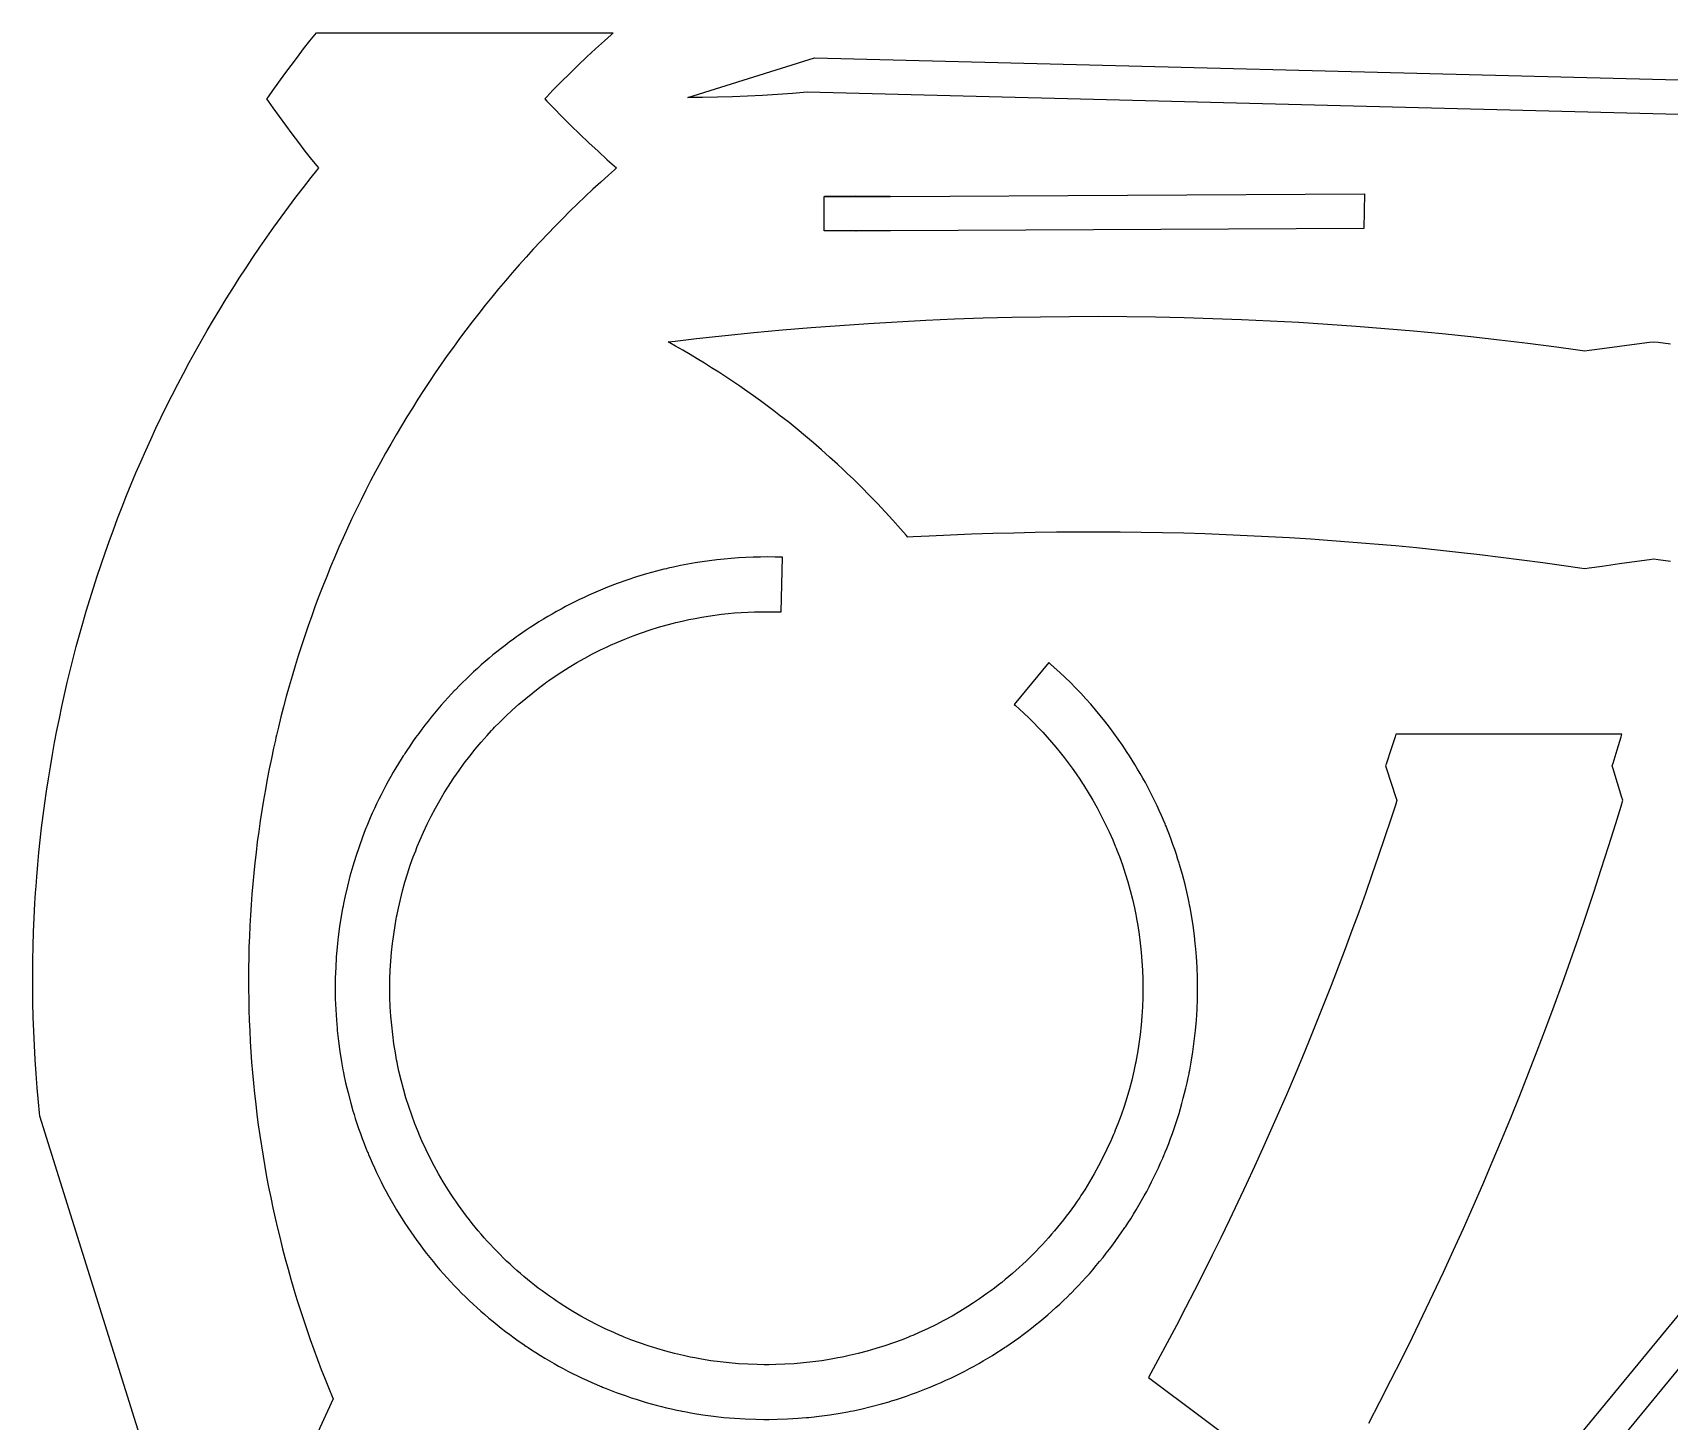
# Model space of a CAD drawing. Extents: x 0 to 1074, y 0 to 759.
# Drawn here: x 0 to 538, y 303 to 759 of the extents above; entities that cross this region are included whole.
import ezdxf

# ---------------------------------------------------------------- set-up
doc = ezdxf.new("R2010")
doc.units = 0
doc.header["$MEASUREMENT"] = 0
doc.layers.get('0').update_dxf_attribs({"true_color": 0xffffff})

msp = doc.modelspace()

# ---------------------------------------------------------------- linework, layer by layer
at = {"color": 0}
for p, q in [((91.1058, 756.717), (92.6858, 758.713)), ((92.6858, 758.713), (93.216, 759.376)), ((93.216, 759.376), (190.725, 759.376)), ((189.992, 758.728), (187.806, 756.769)), ((190.725, 759.376), (189.992, 758.728)), ((86.95, 751.349), (89.0171, 754.04)), ((89.0171, 754.04), (91.1058, 756.717)), ((184.914, 754.131), (182.053, 751.46)), ((187.806, 756.769), (184.914, 754.131)), ((82.8804, 745.915), (84.9044, 748.639)), ((84.9044, 748.639), (86.95, 751.349)), ((179.222, 748.758), (176.421, 746.026)), ((182.053, 751.46), (179.222, 748.758)), ((215.153, 738.125), (256.838, 751.157)), ((256.838, 751.157), (883.215, 735.143)), ((78.8982, 740.417), (80.8785, 743.174)), ((80.8785, 743.174), (82.8804, 745.915)), ((173.649, 743.262), (170.908, 740.468)), ((176.421, 746.026), (173.649, 743.262)), ((76.94, 737.643), (77.4267, 738.339)), ((77.4485, 736.917), (76.94, 737.643)), ((77.4267, 738.339), (78.8982, 740.417)), ((78.9861, 734.747), (77.4485, 736.917)), ((168.872, 738.353), (168.199, 737.643)), ((168.199, 737.643), (168.903, 736.901)), ((170.908, 740.468), (168.872, 738.353)), ((168.903, 736.901), (171.033, 734.69)), ((216.382, 738.124), (215.153, 738.125)), ((220.069, 738.146), (216.382, 738.124)), ((224.986, 738.222), (220.069, 738.146)), ((229.9, 738.356), (224.986, 738.222)), ((234.813, 738.547), (229.9, 738.356)), ((239.722, 738.794), (234.813, 738.547)), ((244.629, 739.097), (239.722, 738.794)), ((249.532, 739.458), (244.629, 739.097)), ((253.207, 739.765), (249.532, 739.458)), ((254.432, 739.876), (253.207, 739.765)), ((897.429, 723.438), (254.432, 739.876)), ((81.0561, 731.868), (78.9861, 734.747)), ((83.1501, 729.007), (81.0561, 731.868)), ((171.033, 734.69), (173.901, 731.771)), ((173.901, 731.771), (176.803, 728.885)), ((85.2679, 726.162), (83.1501, 729.007)), ((87.4092, 723.336), (85.2679, 726.162)), ((176.803, 728.885), (179.737, 726.032)), ((179.737, 726.032), (182.704, 723.214)), ((89.5742, 720.528), (87.4092, 723.336)), ((91.7624, 717.739), (89.5742, 720.528)), ((182.704, 723.214), (185.704, 720.431)), ((185.704, 720.431), (188.736, 717.681)), ((93.4182, 715.657), (91.7624, 717.739)), ((93.3365, 714.174), (93.974, 714.967)), ((93.974, 714.967), (93.4182, 715.657)), ((188.736, 717.681), (191.031, 715.64)), ((191.031, 715.64), (191.8, 714.967)), ((191.8, 714.967), (191.143, 714.392)), ((88.9364, 708.582), (91.439, 711.785)), ((91.439, 711.785), (93.3365, 714.174)), ((186.597, 710.319), (184.033, 707.96)), ((189.186, 712.654), (186.597, 710.319)), ((191.143, 714.392), (189.186, 712.654)), ((84.0283, 702.111), (86.4661, 705.357)), ((86.4661, 705.357), (88.9364, 708.582)), ((181.494, 705.578), (178.982, 703.172)), ((184.033, 707.96), (181.494, 705.578)), ((260.007, 705.615), (270.401, 705.669)), ((260.007, 694.276), (260.007, 705.615)), ((270.401, 705.669), (260.067, 705.615)), ((260.067, 705.615), (281.681, 705.611)), ((281.681, 705.611), (270.342, 705.669)), ((270.342, 705.669), (270.401, 705.669)), ((270.401, 705.669), (281.74, 705.611)), ((281.74, 705.611), (281.794, 705.611)), ((281.794, 705.611), (437.394, 706.419)), ((281.794, 705.611), (281.794, 705.611)), ((437.394, 706.419), (437.272, 695.079)), ((79.251, 695.557), (81.6233, 698.844)), ((81.6233, 698.844), (84.0283, 702.111)), ((176.493, 700.744), (174.031, 698.293)), ((178.982, 703.172), (176.493, 700.744)), ((76.9115, 692.249), (79.251, 695.557)), ((171.594, 695.819), (169.183, 693.322)), ((174.031, 698.293), (171.594, 695.819)), ((270.519, 694.331), (260.007, 694.276)), ((281.794, 694.271), (270.401, 694.331)), ((270.401, 694.331), (270.519, 694.331)), ((437.272, 695.079), (281.794, 694.272)), ((281.794, 694.272), (281.794, 694.271)), ((72.3314, 685.572), (74.6049, 688.921)), ((74.6049, 688.921), (76.9115, 692.249)), ((164.439, 688.264), (162.106, 685.703)), ((166.797, 690.804), (164.439, 688.264)), ((169.183, 693.322), (166.797, 690.804)), ((70.091, 682.204), (72.3314, 685.572)), ((159.799, 683.119), (157.518, 680.514)), ((162.106, 685.703), (159.799, 683.119)), ((65.71, 675.41), (67.8837, 678.817)), ((67.8837, 678.817), (70.091, 682.204)), ((155.264, 677.889), (153.036, 675.243)), ((157.518, 680.514), (155.264, 677.889)), ((61.4626, 668.539), (63.5696, 671.983)), ((63.5696, 671.983), (65.71, 675.41)), ((150.836, 672.575), (148.661, 669.887)), ((153.036, 675.243), (150.836, 672.575)), ((815.404, 672.081), (455.521, 235.079)), ((59.3894, 665.076), (61.4626, 668.539)), ((146.515, 667.181), (144.396, 664.453)), ((148.661, 669.887), (146.515, 667.181)), ((55.3443, 658.096), (57.35, 661.594)), ((57.35, 661.594), (59.3894, 665.076)), ((142.303, 661.706), (140.237, 658.938)), ((144.396, 664.453), (142.303, 661.706)), ((236.875, 660.892), (246.278, 661.761)), ((246.278, 661.761), (255.686, 662.554)), ((255.686, 662.554), (265.097, 663.269)), ((265.097, 663.269), (274.514, 663.908)), ((274.514, 663.908), (283.935, 664.471)), ((283.935, 664.471), (293.357, 664.957)), ((293.357, 664.957), (302.782, 665.365)), ((302.782, 665.365), (312.21, 665.696)), ((312.21, 665.696), (321.639, 665.951)), ((321.639, 665.951), (331.069, 666.129)), ((331.069, 666.129), (340.5, 666.231)), ((340.5, 666.231), (349.932, 666.254)), ((349.932, 666.254), (359.362, 666.201)), ((359.362, 666.201), (368.793, 666.072)), ((368.793, 666.072), (378.222, 665.865)), ((378.222, 665.865), (387.649, 665.582)), ((387.649, 665.582), (397.074, 665.222)), ((397.074, 665.222), (406.496, 664.786)), ((406.496, 664.786), (415.915, 664.272)), ((415.915, 664.272), (425.332, 663.682)), ((425.332, 663.682), (434.743, 663.014)), ((434.743, 663.014), (444.15, 662.271)), ((444.15, 662.271), (453.553, 661.45)), ((453.553, 661.45), (462.95, 660.551)), ((53.3725, 654.579), (55.3443, 658.096)), ((138.201, 656.151), (136.191, 653.346)), ((140.237, 658.938), (138.201, 656.151)), ((208.699, 657.821), (211.044, 658.106)), ((209.306, 657.486), (208.699, 657.821)), ((211.119, 656.471), (209.306, 657.486)), ((211.044, 658.106), (218.085, 658.921)), ((213.525, 655.099), (211.119, 656.471)), ((218.085, 658.921), (227.476, 659.944)), ((227.476, 659.944), (236.875, 660.892)), ((462.95, 660.551), (472.34, 659.578)), ((472.34, 659.578), (481.725, 658.526)), ((481.725, 658.526), (491.103, 657.399)), ((491.103, 657.399), (500.474, 656.193)), ((500.474, 656.193), (507.496, 655.242)), ((515.5, 655.696), (521.167, 656.453)), ((521.167, 656.453), (526.838, 657.181)), ((526.838, 657.181), (531.094, 657.71)), ((531.094, 657.71), (532.512, 657.882)), ((532.512, 657.882), (533.872, 657.717)), ((533.872, 657.717), (537.951, 657.211)), ((49.5311, 647.493), (51.4347, 651.044)), ((51.4347, 651.044), (53.3725, 654.579)), ((134.209, 650.522), (132.255, 647.679)), ((136.191, 653.346), (134.209, 650.522)), ((215.918, 653.703), (213.525, 655.099)), ((218.296, 652.283), (215.918, 653.703)), ((220.661, 650.842), (218.296, 652.283)), ((223.01, 649.376), (220.661, 650.842)), ((455.521, 217.242), (815.404, 654.244)), ((507.496, 655.242), (509.836, 654.911)), ((509.836, 654.911), (511.251, 655.111)), ((511.251, 655.111), (515.5, 655.696)), ((47.6618, 643.925), (49.5311, 647.493)), ((132.255, 647.679), (130.329, 644.817)), ((225.346, 647.889), (223.01, 649.376)), ((227.667, 646.378), (225.346, 647.889)), ((229.972, 644.846), (227.667, 646.378)), ((44.0261, 636.738), (45.8268, 640.339)), ((45.8268, 640.339), (47.6618, 643.925)), ((128.431, 641.938), (126.561, 639.039)), ((130.329, 644.817), (128.431, 641.938)), ((232.263, 643.29), (229.972, 644.846)), ((234.539, 641.713), (232.263, 643.29)), ((236.799, 640.113), (234.539, 641.713)), ((239.044, 638.49), (236.799, 640.113)), ((42.2601, 633.121), (44.0261, 636.738)), ((124.72, 636.124), (122.907, 633.19)), ((126.561, 639.039), (124.72, 636.124)), ((241.274, 636.846), (239.044, 638.49)), ((243.486, 635.181), (241.274, 636.846)), ((245.138, 633.917), (243.486, 635.181)), ((38.8319, 625.838), (40.5286, 629.486)), ((40.5286, 629.486), (42.2601, 633.121)), ((121.123, 630.239), (119.368, 627.271)), ((122.907, 633.19), (121.123, 630.239)), ((245.685, 633.493), (245.138, 633.917)), ((246.375, 632.957), (245.685, 633.493)), ((248.433, 631.333), (246.375, 632.957)), ((251.156, 629.139), (248.433, 631.333)), ((253.85, 626.914), (251.156, 629.139)), ((37.17, 622.172), (38.8319, 625.838)), ((117.642, 624.286), (115.945, 621.285)), ((119.368, 627.271), (117.642, 624.286)), ((256.517, 624.654), (253.85, 626.914)), ((259.156, 622.363), (256.517, 624.654)), ((33.9511, 614.797), (35.5431, 618.493)), ((35.5431, 618.493), (37.17, 622.172)), ((114.277, 618.265), (112.638, 615.231)), ((115.945, 621.285), (114.277, 618.265)), ((261.767, 620.039), (259.156, 622.363)), ((264.35, 617.682), (261.767, 620.039)), ((32.3943, 611.088), (33.9511, 614.797)), ((112.638, 615.231), (111.029, 612.181)), ((266.268, 615.896), (264.35, 617.682)), ((266.903, 615.294), (266.268, 615.896)), ((267.581, 614.654), (266.903, 615.294)), ((269.597, 612.713), (267.581, 614.654)), ((30.8728, 607.364), (32.3943, 611.088)), ((109.449, 609.113), (107.899, 606.031)), ((111.029, 612.181), (109.449, 609.113)), ((272.257, 610.094), (269.597, 612.713)), ((274.883, 607.443), (272.257, 610.094)), ((277.475, 604.758), (274.883, 607.443)), ((27.9357, 599.874), (29.3865, 603.626)), ((29.3865, 603.626), (30.8728, 607.364)), ((106.379, 602.932), (104.889, 599.818)), ((107.899, 606.031), (106.379, 602.932)), ((280.032, 602.042), (277.475, 604.758)), ((282.554, 599.292), (280.032, 602.042)), ((26.5204, 596.108), (27.9357, 599.874)), ((103.428, 596.69), (101.998, 593.547)), ((104.889, 599.818), (103.428, 596.69)), ((285.042, 596.508), (282.554, 599.292)), ((23.7968, 588.537), (25.1407, 592.329)), ((25.1407, 592.329), (26.5204, 596.108)), ((101.998, 593.547), (100.599, 590.389)), ((286.883, 594.401), (285.042, 596.508)), ((287.492, 593.693), (286.883, 594.401)), ((289.233, 593.79), (287.492, 593.693)), ((294.456, 594.06), (289.233, 593.79)), ((301.421, 594.383), (294.456, 594.06)), ((308.388, 594.66), (301.421, 594.383)), ((315.354, 594.893), (308.388, 594.66)), ((322.321, 595.082), (315.354, 594.893)), ((329.289, 595.225), (322.321, 595.082)), ((336.256, 595.324), (329.289, 595.225)), ((343.224, 595.378), (336.256, 595.324)), ((350.19, 595.387), (343.224, 595.378)), ((357.157, 595.353), (350.19, 595.387)), ((364.122, 595.272), (357.157, 595.353)), ((371.086, 595.149), (364.122, 595.272)), ((378.05, 594.979), (371.086, 595.149)), ((385.013, 594.765), (378.05, 594.979)), ((391.972, 594.507), (385.013, 594.765)), ((398.931, 594.204), (391.972, 594.507)), ((405.888, 593.856), (398.931, 594.204)), ((412.842, 593.464), (405.888, 593.856)), ((419.793, 593.028), (412.842, 593.464)), ((426.742, 592.546), (419.793, 593.028)), ((433.688, 592.019), (426.742, 592.546)), ((440.631, 591.45), (433.688, 592.019)), ((447.569, 590.835), (440.631, 591.45)), ((22.4886, 584.732), (23.7968, 588.537)), ((99.2294, 587.215), (97.8908, 584.029)), ((100.599, 590.389), (99.2294, 587.215)), ((222.322, 585.979), (219.944, 585.643)), ((224.706, 586.274), (222.322, 585.979)), ((227.093, 586.529), (224.706, 586.274)), ((229.485, 586.743), (227.093, 586.529)), ((231.879, 586.917), (229.485, 586.743)), ((234.278, 587.05), (231.879, 586.917)), ((236.678, 587.143), (234.278, 587.05)), ((239.079, 587.194), (236.678, 587.143)), ((241.483, 587.206), (239.079, 587.194)), ((243.888, 587.175), (241.483, 587.206)), ((245.692, 587.126), (243.888, 587.175)), ((246.293, 587.104), (245.692, 587.126)), ((245.835, 569.154), (246.293, 587.104)), ((454.506, 590.175), (447.569, 590.835)), ((461.438, 589.471), (454.506, 590.175)), ((468.365, 588.722), (461.438, 589.471)), ((475.289, 587.929), (468.365, 588.722)), ((482.207, 587.092), (475.289, 587.929)), ((489.122, 586.21), (482.207, 587.092)), ((496.032, 585.283), (489.122, 586.21)), ((531.093, 586.282), (526.838, 585.718)), ((532.512, 586.465), (531.093, 586.282)), ((533.874, 586.29), (532.512, 586.465)), ((537.951, 585.75), (533.874, 586.29)), ((19.9803, 577.085), (21.2165, 580.915)), ((21.2165, 580.915), (22.4886, 584.732)), ((96.5828, 580.828), (95.3057, 577.614)), ((97.8908, 584.029), (96.5828, 580.828)), ((198.392, 580.661), (195.188, 579.607)), ((201.621, 581.637), (198.392, 580.661)), ((204.872, 582.537), (201.621, 581.637)), ((207.326, 583.162), (204.872, 582.537)), ((208.147, 583.358), (207.326, 583.162)), ((208.732, 583.497), (208.147, 583.358)), ((210.493, 583.896), (208.732, 583.497)), ((212.846, 584.393), (210.493, 583.896)), ((215.206, 584.85), (212.846, 584.393)), ((217.572, 585.267), (215.206, 584.85)), ((219.944, 585.643), (217.572, 585.267)), ((502.936, 584.313), (496.032, 585.283)), ((508.111, 583.557), (502.936, 584.313)), ((509.836, 583.297), (508.111, 583.557)), ((511.251, 583.511), (509.836, 583.297)), ((515.499, 584.135), (511.251, 583.511)), ((521.165, 584.942), (515.499, 584.135)), ((526.838, 585.718), (521.165, 584.942)), ((18.7803, 573.243), (19.9803, 577.085)), ((95.3057, 577.614), (94.0596, 574.385)), ((185.739, 575.985), (183.417, 574.976)), ((188.86, 577.268), (185.739, 575.985)), ((192.01, 578.475), (188.86, 577.268)), ((195.188, 579.607), (192.01, 578.475)), ((17.6164, 569.389), (18.7803, 573.243)), ((92.8444, 571.143), (91.6607, 567.889)), ((94.0596, 574.385), (92.8444, 571.143)), ((173.59, 570.119), (172.114, 569.306)), ((175.076, 570.915), (173.59, 570.119)), ((176.572, 571.693), (175.076, 570.915)), ((178.078, 572.453), (176.572, 571.693)), ((179.592, 573.196), (178.078, 572.453)), ((181.115, 573.921), (179.592, 573.196)), ((182.264, 574.453), (181.115, 573.921)), ((182.647, 574.626), (182.264, 574.453)), ((183.417, 574.976), (182.647, 574.626)), ((15.3978, 561.646), (16.4889, 565.524)), ((16.4889, 565.524), (17.6164, 569.389)), ((90.5081, 564.621), (89.3871, 561.34)), ((91.6607, 567.889), (90.5081, 564.621)), ((164.882, 564.978), (163.467, 564.06)), ((166.307, 565.878), (164.882, 564.978)), ((167.743, 566.761), (166.307, 565.878)), ((169.19, 567.626), (167.743, 566.761)), ((170.647, 568.475), (169.19, 567.626)), ((172.114, 569.306), (170.647, 568.475)), ((205.578, 564.124), (208.392, 564.924)), ((208.392, 564.924), (210.514, 565.482)), ((210.514, 565.482), (211.225, 565.657)), ((211.225, 565.657), (211.754, 565.787)), ((211.754, 565.787), (213.35, 566.16)), ((213.35, 566.16), (215.483, 566.625)), ((215.483, 566.625), (217.622, 567.053)), ((217.622, 567.053), (219.768, 567.443)), ((219.768, 567.443), (221.921, 567.794)), ((221.921, 567.794), (224.078, 568.108)), ((224.078, 568.108), (226.24, 568.385)), ((226.24, 568.385), (228.406, 568.624)), ((228.406, 568.624), (230.576, 568.824)), ((230.576, 568.824), (232.75, 568.985)), ((232.75, 568.985), (234.926, 569.108)), ((234.926, 569.108), (237.106, 569.194)), ((237.106, 569.194), (239.286, 569.242)), ((239.286, 569.242), (241.468, 569.251)), ((241.468, 569.251), (243.651, 569.222)), ((243.651, 569.222), (245.289, 569.176)), ((245.289, 569.176), (245.835, 569.154)), ((14.3432, 557.758), (15.3978, 561.646)), ((89.3871, 561.34), (88.2976, 558.047)), ((156.544, 559.214), (155.192, 558.193)), ((157.91, 560.218), (156.544, 559.214)), ((158.94, 560.963), (157.91, 560.218)), ((159.286, 561.207), (158.94, 560.963)), ((159.631, 561.451), (159.286, 561.207)), ((160.669, 562.175), (159.631, 561.451)), ((162.063, 563.126), (160.669, 562.175)), ((163.467, 564.06), (162.063, 563.126)), ((189.835, 558.246), (191.843, 559.133)), ((191.843, 559.133), (194.542, 560.262)), ((194.542, 560.262), (197.265, 561.326)), ((197.265, 561.326), (200.014, 562.325)), ((200.014, 562.325), (202.785, 563.257)), ((202.785, 563.257), (205.578, 564.124)), ((12.3441, 549.95), (13.3254, 553.86)), ((13.3254, 553.86), (14.3432, 557.758)), ((87.2399, 554.742), (86.214, 551.425)), ((88.2976, 558.047), (87.2399, 554.742)), ((149.906, 553.953), (148.617, 552.854)), ((151.208, 555.036), (149.906, 553.953)), ((152.524, 556.104), (151.208, 555.036)), ((153.851, 557.156), (152.524, 556.104)), ((155.192, 558.193), (153.851, 557.156)), ((178.778, 552.536), (181.326, 553.978)), ((181.326, 553.978), (183.908, 555.361)), ((183.908, 555.361), (186.524, 556.681)), ((186.524, 556.681), (188.506, 557.633)), ((188.506, 557.633), (189.171, 557.94)), ((189.171, 557.94), (189.835, 558.246)), ((11.3997, 546.031), (12.3441, 549.95)), ((86.214, 551.425), (85.22, 548.094)), ((143.592, 548.308), (142.369, 547.135)), ((144.828, 549.467), (143.592, 548.308)), ((146.078, 550.611), (144.828, 549.467)), ((147.34, 551.74), (146.078, 550.611)), ((148.617, 552.854), (147.34, 551.74)), ((171.347, 547.849), (173.788, 549.469)), ((173.788, 549.469), (176.265, 551.032)), ((176.265, 551.032), (178.778, 552.536)), ((333.721, 552.564), (322.374, 538.786)), ((334.181, 552.164), (333.721, 552.564)), ((335.546, 550.951), (334.181, 552.164)), ((337.343, 549.31), (335.546, 550.951)), ((339.112, 547.637), (337.343, 549.31)), ((10.4923, 542.101), (11.3997, 546.031)), ((84.2582, 544.754), (83.3286, 541.401)), ((85.22, 548.094), (84.2582, 544.754)), ((138.493, 543.221), (137.62, 542.296)), ((138.786, 543.526), (138.493, 543.221)), ((139.079, 543.833), (138.786, 543.526)), ((139.967, 544.743), (139.079, 543.833)), ((141.161, 545.946), (139.967, 544.743)), ((142.369, 547.135), (141.161, 545.946)), ((164.25, 542.631), (166.576, 544.428)), ((166.576, 544.428), (168.349, 545.74)), ((168.349, 545.74), (168.946, 546.169)), ((168.946, 546.169), (169.542, 546.596)), ((169.542, 546.596), (171.347, 547.849)), ((340.851, 545.936), (339.112, 547.637)), ((342.56, 544.206), (340.851, 545.936)), ((344.239, 542.447), (342.56, 544.206)), ((8.7885, 534.213), (9.6219, 538.161)), ((9.6219, 538.161), (10.4923, 542.101)), ((82.4315, 538.037), (81.5667, 534.662)), ((83.3286, 541.401), (82.4315, 538.037)), ((134.211, 538.521), (133.106, 537.236)), ((135.332, 539.792), (134.211, 538.521)), ((136.468, 541.05), (135.332, 539.792)), ((137.62, 542.296), (136.468, 541.05)), ((157.538, 536.918), (159.731, 538.875)), ((159.731, 538.875), (161.968, 540.779)), ((161.968, 540.779), (164.25, 542.631)), ((322.374, 538.786), (322.785, 538.426)), ((322.785, 538.426), (324.008, 537.332)), ((345.888, 540.661), (344.239, 542.447)), ((347.506, 538.847), (345.888, 540.661)), ((349.093, 537.006), (347.506, 538.847)), ((7.9925, 530.253), (8.7885, 534.213)), ((81.5667, 534.662), (80.7346, 531.276)), ((129.882, 533.306), (128.838, 531.971)), ((130.941, 534.629), (129.882, 533.306)), ((132.015, 535.939), (130.941, 534.629)), ((133.106, 537.236), (132.015, 535.939)), ((151.751, 531.275), (153.294, 532.851)), ((153.294, 532.851), (155.393, 534.91)), ((155.393, 534.91), (157.538, 536.918)), ((324.008, 537.332), (325.617, 535.85)), ((325.617, 535.85), (327.199, 534.342)), ((327.199, 534.342), (328.751, 532.806)), ((328.751, 532.806), (330.278, 531.243)), ((350.647, 535.136), (349.093, 537.006)), ((352.171, 533.242), (350.647, 535.136)), ((353.662, 531.321), (352.171, 533.242)), ((7.2337, 526.286), (7.9925, 530.253)), ((79.7396, 527.031), (79.1693, 524.476)), ((79.9353, 527.881), (79.7396, 527.031)), ((80.131, 528.731), (79.9353, 527.881)), ((80.7346, 531.276), (80.131, 528.731)), ((125.804, 527.892), (124.825, 526.508)), ((126.8, 529.264), (125.804, 527.892)), ((127.811, 530.624), (126.8, 529.264)), ((128.838, 531.971), (127.811, 530.624)), ((147.3, 526.381), (149.246, 528.583)), ((149.246, 528.583), (150.739, 530.208)), ((150.739, 530.208), (151.246, 530.742)), ((151.246, 530.742), (151.751, 531.275)), ((330.278, 531.243), (331.775, 529.654)), ((331.775, 529.654), (333.244, 528.04)), ((333.244, 528.04), (334.686, 526.4)), ((355.121, 529.374), (353.662, 531.321)), ((356.547, 527.401), (355.121, 529.374)), ((357.94, 525.406), (356.547, 527.401)), ((447.479, 528.157), (446.065, 523.824)), ((447.758, 529.025), (447.479, 528.157)), ((521.989, 529.025), (447.758, 529.025)), ((520.41, 523.825), (521.728, 528.158)), ((521.728, 528.158), (521.989, 529.025)), ((5.8284, 518.325), (6.5123, 522.31)), ((6.5123, 522.31), (7.2337, 526.286)), ((79.1693, 524.476), (78.4375, 521.068)), ((121.758, 521.933), (121.079, 520.865)), ((121.987, 522.286), (121.758, 521.933)), ((122.217, 522.643), (121.987, 522.286)), ((122.917, 523.706), (122.217, 522.643)), ((123.863, 525.113), (122.917, 523.706)), ((124.825, 526.508), (123.863, 525.113)), ((141.783, 519.504), (143.568, 521.84)), ((143.568, 521.84), (145.407, 524.132)), ((145.407, 524.132), (147.3, 526.381)), ((334.686, 526.4), (336.097, 524.735)), ((336.097, 524.735), (337.479, 523.044)), ((337.479, 523.044), (338.832, 521.331)), ((358.964, 523.892), (357.94, 525.406)), ((359.299, 523.383), (358.964, 523.892)), ((359.535, 523.026), (359.299, 523.383)), ((360.235, 521.947), (359.535, 523.026)), ((361.153, 520.5), (360.235, 521.947)), ((446.065, 523.824), (444.635, 519.496)), ((519.075, 519.496), (520.41, 523.825)), ((5.1822, 514.331), (5.8284, 518.325)), ((77.7397, 517.654), (77.0761, 514.238)), ((78.4375, 521.068), (77.7397, 517.654)), ((118.46, 516.537), (117.622, 515.076)), ((119.316, 517.99), (118.46, 516.537)), ((120.189, 519.433), (119.316, 517.99)), ((121.079, 520.865), (120.189, 519.433)), ((138.382, 514.708), (140.054, 517.126)), ((140.054, 517.126), (141.783, 519.504)), ((338.832, 521.331), (340.154, 519.592)), ((340.154, 519.592), (341.446, 517.831)), ((341.446, 517.831), (342.707, 516.044)), ((342.707, 516.044), (343.936, 514.238)), ((362.053, 519.042), (361.153, 520.5)), ((362.935, 517.574), (362.053, 519.042)), ((363.799, 516.094), (362.935, 517.574)), ((364.644, 514.606), (363.799, 516.094)), ((444.635, 519.496), (444.346, 518.632)), ((444.346, 518.632), (444.661, 517.688)), ((444.661, 517.688), (446.221, 512.967)), ((518.806, 518.632), (519.075, 519.496)), ((519.1, 517.688), (518.806, 518.632)), ((520.554, 512.967), (519.1, 517.688)), ((4.5737, 510.331), (5.1822, 514.331)), ((76.4464, 510.815), (75.8507, 507.39)), ((77.0761, 514.238), (76.4464, 510.815)), ((115.214, 510.631), (114.447, 509.131)), ((115.999, 512.122), (115.214, 510.631)), ((116.802, 513.604), (115.999, 512.122)), ((117.622, 515.076), (116.802, 513.604)), ((135.217, 509.764), (136.372, 511.633)), ((136.372, 511.633), (136.767, 512.25)), ((136.767, 512.25), (137.163, 512.869)), ((137.163, 512.869), (138.382, 514.708)), ((343.936, 514.238), (344.84, 512.867)), ((344.84, 512.867), (345.135, 512.407)), ((345.135, 512.407), (345.532, 511.789)), ((345.532, 511.789), (346.693, 509.917)), ((365.472, 513.107), (364.644, 514.606)), ((366.282, 511.597), (365.472, 513.107)), ((367.074, 510.079), (366.282, 511.597)), ((446.221, 512.967), (447.758, 508.239)), ((521.989, 508.239), (520.554, 512.967)), ((3.4703, 502.304), (4.0031, 506.321)), ((4.0031, 506.321), (4.5737, 510.331)), ((75.8507, 507.39), (75.289, 503.961)), ((112.966, 506.103), (112.253, 504.575)), ((113.697, 507.621), (112.966, 506.103)), ((114.447, 509.131), (113.697, 507.621)), ((132.297, 504.688), (133.726, 507.243)), ((133.726, 507.243), (135.217, 509.764)), ((346.693, 509.917), (348.19, 507.39)), ((348.19, 507.39), (349.628, 504.829)), ((367.846, 508.551), (367.074, 510.079)), ((368.6, 507.014), (367.846, 508.551)), ((369.336, 505.467), (368.6, 507.014)), ((370.053, 503.911), (369.336, 505.467)), ((447.568, 505.756), (446.067, 501.149)), ((448.064, 507.293), (447.568, 505.756)), ((447.758, 508.239), (448.064, 507.293)), ((519.974, 499.726), (521.704, 505.399)), ((521.704, 505.399), (522.274, 507.293)), ((522.274, 507.293), (521.989, 508.239)), ((2.9756, 498.281), (3.4703, 502.304)), ((74.7613, 500.529), (74.2675, 497.093)), ((75.289, 503.961), (74.7613, 500.529)), ((110.223, 499.943), (109.741, 498.772)), ((110.882, 501.494), (110.223, 499.943)), ((111.558, 503.039), (110.882, 501.494)), ((112.253, 504.575), (111.558, 503.039)), ((129.623, 499.478), (130.929, 502.099)), ((130.929, 502.099), (132.297, 504.688)), ((349.628, 504.829), (351.003, 502.236)), ((351.003, 502.236), (352.315, 499.611)), ((370.75, 502.346), (370.053, 503.911)), ((371.429, 500.772), (370.75, 502.346)), ((371.928, 499.588), (371.429, 500.772)), ((446.067, 501.149), (444.032, 495.015)), ((2.5189, 494.25), (2.9756, 498.281)), ((74.2675, 497.093), (73.8076, 493.656)), ((108.361, 495.24), (107.216, 492.072)), ((109.268, 497.6), (108.361, 495.24)), ((109.583, 498.382), (109.268, 497.6)), ((109.741, 498.772), (109.583, 498.382)), ((127.2, 494.146), (128.38, 496.828)), ((128.38, 496.828), (129.623, 499.478)), ((352.315, 499.611), (353.564, 496.954)), ((353.564, 496.954), (354.75, 494.268)), ((372.09, 499.19), (371.928, 499.588)), ((372.253, 498.793), (372.09, 499.19)), ((372.732, 497.597), (372.253, 498.793)), ((373.356, 495.996), (372.732, 497.597)), ((373.958, 494.387), (373.356, 495.996)), ((444.032, 495.015), (441.963, 488.897)), ((517.622, 492.178), (519.974, 499.726)), ((1.7205, 486.168), (2.1005, 490.211)), ((2.1005, 490.211), (2.5189, 494.25)), ((73.3817, 490.215), (72.9896, 486.772)), ((73.8076, 493.656), (73.3817, 490.215)), ((107.216, 492.072), (106.147, 488.879)), ((125.035, 488.711), (125.813, 490.76)), ((125.813, 490.76), (126.084, 491.438)), ((126.084, 491.438), (126.355, 492.118)), ((126.355, 492.118), (127.2, 494.146)), ((354.75, 494.268), (355.6, 492.235)), ((355.6, 492.235), (355.872, 491.553)), ((355.872, 491.553), (356.144, 490.872)), ((356.144, 490.872), (356.926, 488.821)), ((374.542, 492.772), (373.958, 494.387)), ((375.106, 491.15), (374.542, 492.772)), ((375.649, 489.519), (375.106, 491.15)), ((376.172, 487.883), (375.649, 489.519)), ((515.219, 484.646), (517.622, 492.178)), ((1.3788, 482.117), (1.7205, 486.168)), ((72.9896, 486.772), (72.6313, 483.328)), ((105.155, 485.661), (104.241, 482.419)), ((106.147, 488.879), (105.155, 485.661)), ((123.136, 483.192), (124.053, 485.963)), ((124.053, 485.963), (125.035, 488.711)), ((356.926, 488.821), (357.914, 486.065)), ((357.914, 486.065), (358.836, 483.287)), ((376.553, 486.653), (376.172, 487.883)), ((376.676, 486.242), (376.553, 486.653)), ((376.922, 485.419), (376.676, 486.242)), ((377.622, 482.939), (376.922, 485.419)), ((441.963, 488.897), (439.857, 482.79)), ((512.767, 477.131), (515.219, 484.646)), ((1.0757, 478.061), (1.1466, 479.075)), ((1.1466, 479.075), (1.3788, 482.117)), ((72.3069, 479.881), (72.0162, 476.432)), ((72.6313, 483.328), (72.3069, 479.881)), ((103.404, 479.157), (102.647, 475.875)), ((104.241, 482.419), (103.404, 479.157)), ((121.503, 477.59), (122.286, 480.4)), ((122.286, 480.4), (123.136, 483.192)), ((358.836, 483.287), (359.69, 480.49)), ((359.69, 480.49), (360.478, 477.672)), ((378.489, 479.617), (377.622, 482.939)), ((379.272, 476.272), (378.489, 479.617)), ((439.857, 482.79), (437.715, 476.699)), ((0.5269, 468.744), (0.7757, 473.404)), ((0.7757, 473.404), (0.9943, 476.897)), ((0.9943, 476.897), (1.0757, 478.061)), ((72.0162, 476.432), (71.7594, 472.983)), ((102.127, 473.401), (101.968, 472.574)), ((102.647, 475.875), (102.127, 473.401)), ((120.137, 471.915), (120.786, 474.761)), ((120.786, 474.761), (121.503, 477.59)), ((360.478, 477.672), (361.199, 474.836)), ((361.199, 474.836), (361.85, 471.983)), ((379.81, 473.753), (379.272, 476.272)), ((379.975, 472.91), (379.81, 473.753)), ((437.715, 476.699), (435.537, 470.619)), ((510.262, 469.635), (512.767, 477.131)), ((0.3293, 464.085), (0.5269, 468.744)), ((71.5365, 469.532), (71.3472, 466.081)), ((71.7594, 472.983), (71.5365, 469.532)), ((101.363, 469.233), (100.839, 465.881)), ((101.807, 471.74), (101.363, 469.233)), ((101.968, 472.574), (101.807, 471.74)), ((119.037, 466.147), (119.417, 468.328)), ((119.417, 468.328), (119.556, 469.053)), ((119.556, 469.053), (119.693, 469.769)), ((119.693, 469.769), (120.137, 471.915)), ((361.85, 471.983), (362.297, 469.833)), ((362.297, 469.833), (362.435, 469.114)), ((362.435, 469.114), (362.574, 468.387)), ((362.574, 468.387), (362.957, 466.201)), ((380.139, 472.071), (379.975, 472.91)), ((380.593, 469.543), (380.139, 472.071)), ((381.128, 466.164), (380.593, 469.543)), ((435.537, 470.619), (433.324, 464.553)), ((507.708, 462.157), (510.262, 469.635)), ((0.1828, 459.422), (0.3293, 464.085)), ((71.1915, 462.629), (71.0697, 459.176)), ((71.3472, 466.081), (71.1915, 462.629)), ((100.396, 462.517), (100.032, 459.144)), ((100.839, 465.881), (100.396, 462.517)), ((118.206, 460.307), (118.587, 463.232)), ((118.587, 463.232), (119.037, 466.147)), ((362.957, 466.201), (363.41, 463.278)), ((363.41, 463.278), (363.792, 460.346)), ((381.582, 462.772), (381.128, 466.164)), ((381.869, 460.221), (381.582, 462.772)), ((433.324, 464.553), (431.074, 458.501)), ((0.0875, 454.76), (0.1828, 459.422)), ((71.0697, 459.176), (70.9815, 455.725)), ((100.032, 459.144), (99.7493, 455.764)), ((117.651, 454.435), (117.894, 457.375)), ((117.894, 457.375), (118.206, 460.307)), ((363.792, 460.346), (364.106, 457.406)), ((364.106, 457.406), (364.35, 454.458)), ((381.953, 459.369), (381.869, 460.221)), ((382.036, 458.511), (381.953, 459.369)), ((382.243, 455.932), (382.036, 458.511)), ((431.074, 458.501), (428.789, 452.463)), ((505.101, 454.697), (507.708, 462.157)), ((0.0433, 450.097), (0.0875, 454.76)), ((70.9271, 452.272), (70.9063, 448.821)), ((70.9815, 455.725), (70.9271, 452.272)), ((99.5471, 452.378), (99.4257, 448.986)), ((99.7493, 455.764), (99.5471, 452.378)), ((117.477, 451.492), (117.651, 454.435)), ((364.35, 454.458), (364.525, 451.507)), ((364.525, 451.507), (364.629, 448.55)), ((382.451, 452.489), (382.243, 455.932)), ((382.576, 449.042), (382.451, 452.489)), ((428.789, 452.463), (426.467, 446.439)), ((502.446, 447.257), (505.101, 454.697)), ((0.0502, 445.435), (0.0433, 450.097)), ((70.9063, 448.821), (70.9189, 445.369)), ((99.4257, 448.986), (99.3851, 446.44)), ((99.3851, 446.44), (99.3851, 445.592)), ((117.338, 446.329), (117.373, 448.543)), ((117.338, 445.592), (117.338, 446.329)), ((117.373, 448.543), (117.477, 451.492)), ((364.629, 448.55), (364.665, 446.331)), ((364.665, 446.331), (364.665, 445.592)), ((382.617, 446.454), (382.576, 449.042)), ((382.617, 445.592), (382.617, 446.454)), ((426.467, 446.439), (424.111, 440.429)), ((499.739, 439.835), (502.446, 447.257)), ((0.1083, 440.772), (0.0502, 445.435)), ((0.2175, 436.111), (0.1083, 440.772)), ((70.9189, 445.369), (70.9653, 441.919)), ((70.9653, 441.919), (71.0451, 438.471)), ((99.3851, 445.592), (99.3851, 444.719)), ((99.3851, 444.719), (99.4278, 442.101)), ((99.4278, 442.101), (99.5554, 438.614)), ((117.338, 444.828), (117.338, 445.592)), ((117.375, 442.537), (117.338, 444.828)), ((117.487, 439.487), (117.375, 442.537)), ((364.628, 442.537), (364.515, 439.487)), ((364.665, 444.828), (364.628, 442.537)), ((364.665, 445.592), (364.665, 444.828)), ((382.446, 438.617), (382.575, 442.101)), ((382.575, 442.101), (382.617, 444.719)), ((382.617, 444.719), (382.617, 445.592)), ((0.3778, 431.451), (0.2175, 436.111)), ((71.0451, 438.471), (71.1586, 435.024)), ((99.5554, 438.614), (99.7681, 435.131)), ((117.673, 436.442), (117.487, 439.487)), ((117.933, 433.403), (117.673, 436.442)), ((364.329, 436.442), (364.069, 433.403)), ((364.515, 439.487), (364.329, 436.442)), ((382.232, 435.136), (382.446, 438.617)), ((424.111, 440.429), (421.718, 434.435)), ((496.982, 432.433), (499.739, 439.835)), ((0.5892, 426.793), (0.3778, 431.451)), ((71.1586, 435.024), (71.3057, 431.578)), ((71.3057, 431.578), (71.4861, 428.133)), ((99.7681, 435.131), (99.9807, 432.522)), ((99.9807, 432.522), (100.066, 431.653)), ((100.066, 431.653), (100.15, 430.792)), ((100.15, 430.792), (100.445, 428.213)), ((118.267, 430.369), (117.933, 433.403)), ((118.675, 427.346), (118.267, 430.369)), ((363.735, 430.369), (363.328, 427.346)), ((364.069, 433.403), (363.735, 430.369)), ((381.55, 428.197), (381.933, 431.662)), ((381.933, 431.662), (382.232, 435.136)), ((421.718, 434.435), (419.29, 428.453)), ((494.175, 425.05), (496.982, 432.433)), ((0.8518, 422.136), (0.5892, 426.793)), ((71.4861, 428.133), (71.7001, 424.692)), ((71.7001, 424.692), (71.9476, 421.251)), ((100.445, 428.213), (100.909, 424.782)), ((100.909, 424.782), (101.457, 421.364)), ((119.157, 424.332), (118.675, 427.346)), ((363.328, 427.346), (362.846, 424.332)), ((380.526, 421.297), (381.081, 424.742)), ((381.081, 424.742), (381.55, 428.197)), ((419.29, 428.453), (416.828, 422.487)), ((491.318, 417.688), (494.175, 425.05)), ((1.1654, 417.483), (0.8518, 422.136)), ((71.9476, 421.251), (72.2286, 417.815)), ((101.457, 421.364), (101.921, 418.808)), ((119.564, 422.078), (119.157, 424.332)), ((119.712, 421.329), (119.564, 422.078)), ((119.859, 420.588), (119.712, 421.329)), ((120.335, 418.372), (119.859, 420.588)), ((362.143, 420.588), (361.668, 418.371)), ((362.29, 421.328), (362.143, 420.588)), ((362.438, 422.078), (362.29, 421.328)), ((362.846, 424.332), (362.438, 422.078)), ((380.058, 418.722), (380.526, 421.297)), ((416.828, 422.487), (414.329, 416.536)), ((1.5301, 412.833), (1.1654, 417.483)), ((72.2286, 417.815), (72.5429, 414.382)), ((72.5429, 414.382), (72.8907, 410.951)), ((101.921, 418.808), (102.09, 417.96)), ((102.09, 417.96), (102.259, 417.107)), ((102.259, 417.107), (102.808, 414.56)), ((102.808, 414.56), (103.61, 411.179)), ((121.029, 415.432), (120.335, 418.372)), ((121.796, 412.511), (121.029, 415.432)), ((360.972, 415.432), (360.206, 412.511)), ((361.668, 418.371), (360.972, 415.432)), ((378.781, 412.79), (379.171, 414.478)), ((379.171, 414.478), (379.54, 416.169)), ((379.54, 416.169), (379.804, 417.442)), ((379.804, 417.442), (379.889, 417.867)), ((379.889, 417.867), (380.058, 418.722)), ((414.329, 416.536), (411.796, 410.599)), ((488.41, 410.344), (491.318, 417.688)), ((1.9459, 408.186), (1.5301, 412.833)), ((72.8907, 410.951), (73.2718, 407.524)), ((103.61, 411.179), (104.496, 407.819)), ((122.635, 409.611), (121.796, 412.511)), ((123.544, 406.732), (122.635, 409.611)), ((359.368, 409.61), (358.458, 406.731)), ((360.206, 412.511), (359.368, 409.61)), ((377.487, 407.76), (377.939, 409.431)), ((377.939, 409.431), (378.371, 411.107)), ((378.371, 411.107), (378.781, 412.79)), ((411.796, 410.599), (409.226, 404.678)), ((485.453, 403.021), (488.41, 410.344)), ((2.2896, 404.703), (1.9459, 408.186)), ((2.4127, 403.543), (2.2896, 404.703)), ((58.5781, 223.888), (2.4127, 403.543)), ((73.2718, 407.524), (73.6864, 404.1)), ((73.6864, 404.1), (74.1342, 400.681)), ((104.496, 407.819), (105.212, 405.314)), ((105.212, 405.314), (105.465, 404.483)), ((105.465, 404.483), (105.591, 404.067)), ((105.591, 404.067), (105.98, 402.824)), ((124.524, 403.875), (123.544, 406.732)), ((125.575, 401.043), (124.524, 403.875)), ((357.478, 403.875), (356.426, 401.043)), ((358.458, 406.731), (357.478, 403.875)), ((376.008, 402.782), (376.521, 404.435)), ((376.521, 404.435), (377.014, 406.094)), ((377.014, 406.094), (377.487, 407.76)), ((409.226, 404.678), (406.622, 398.772)), ((74.1342, 400.681), (74.6154, 397.264)), ((105.98, 402.824), (106.516, 401.169)), ((106.516, 401.169), (107.072, 399.524)), ((107.072, 399.524), (107.649, 397.885)), ((107.649, 397.885), (108.246, 396.251)), ((126.407, 398.935), (125.575, 401.043)), ((126.696, 398.237), (126.407, 398.935)), ((126.986, 397.537), (126.696, 398.237)), ((355.306, 398.236), (355.017, 397.536)), ((355.594, 398.935), (355.306, 398.236)), ((356.426, 401.043), (355.594, 398.935)), ((373.75, 396.236), (374.346, 397.862)), ((374.346, 397.862), (374.919, 399.496)), ((374.919, 399.496), (375.474, 401.136)), ((375.474, 401.136), (376.008, 402.782)), ((406.622, 398.772), (403.983, 392.882)), ((482.446, 395.718), (485.453, 403.021)), ((74.6154, 397.264), (75.1299, 393.853)), ((75.1299, 393.853), (75.6776, 390.446)), ((108.246, 396.251), (108.863, 394.628)), ((108.863, 394.628), (109.5, 393.01)), ((109.5, 393.01), (109.99, 391.803)), ((127.889, 395.45), (126.986, 397.537)), ((129.151, 392.694), (127.889, 395.45)), ((130.479, 389.971), (129.151, 392.694)), ((352.851, 392.694), (351.524, 389.971)), ((354.112, 395.45), (352.851, 392.694)), ((355.017, 397.536), (354.112, 395.45)), ((372.013, 391.801), (372.501, 393.006)), ((372.501, 393.006), (373.136, 394.617)), ((373.136, 394.617), (373.75, 396.236)), ((403.983, 392.882), (401.308, 387.007)), ((479.389, 388.438), (482.446, 395.718)), ((75.6776, 390.446), (76.2586, 387.044)), ((76.2586, 387.044), (76.8728, 383.647)), ((109.99, 391.803), (110.157, 391.401)), ((110.157, 391.401), (110.323, 391)), ((110.323, 391), (110.832, 389.804)), ((110.832, 389.804), (111.527, 388.215)), ((111.527, 388.215), (112.24, 386.636)), ((131.873, 387.282), (130.479, 389.971)), ((133.334, 384.629), (131.873, 387.282)), ((350.129, 387.282), (348.668, 384.628)), ((351.524, 389.971), (350.129, 387.282)), ((369.763, 386.636), (370.476, 388.215)), ((370.476, 388.215), (371.171, 389.804)), ((371.171, 389.804), (371.679, 391.001)), ((371.679, 391.001), (371.846, 391.401)), ((371.846, 391.401), (372.013, 391.801)), ((401.308, 387.007), (398.6, 381.147)), ((476.282, 381.176), (479.389, 388.438)), ((76.8728, 383.647), (77.5203, 380.257)), ((112.24, 386.636), (112.973, 385.065)), ((112.973, 385.065), (113.726, 383.504)), ((113.726, 383.504), (114.497, 381.953)), ((114.497, 381.953), (115.287, 380.411)), ((134.859, 382.011), (133.334, 384.629)), ((136.449, 379.431), (134.859, 382.011)), ((347.143, 382.011), (345.553, 379.431)), ((348.668, 384.628), (347.143, 382.011)), ((366.715, 380.411), (367.506, 381.954)), ((367.506, 381.954), (368.276, 383.506)), ((368.276, 383.506), (369.029, 385.065)), ((369.029, 385.065), (369.763, 386.636)), ((77.5203, 380.257), (78.201, 376.871)), ((78.201, 376.871), (78.9147, 373.49)), ((115.287, 380.411), (116.096, 378.879)), ((116.096, 378.879), (116.924, 377.358)), ((116.924, 377.358), (117.77, 375.846)), ((137.682, 377.519), (136.449, 379.431)), ((138.103, 376.89), (137.682, 377.519)), ((138.315, 376.572), (138.103, 376.89)), ((138.958, 375.626), (138.315, 376.572)), ((343.688, 376.574), (343.046, 375.629)), ((343.899, 376.889), (343.688, 376.574)), ((344.321, 377.519), (343.899, 376.889)), ((345.553, 379.431), (344.321, 377.519)), ((364.232, 375.847), (365.079, 377.358)), ((365.079, 377.358), (365.907, 378.881)), ((365.907, 378.881), (366.715, 380.411)), ((398.6, 381.147), (395.856, 375.304)), ((473.126, 373.938), (476.282, 381.176)), ((78.9147, 373.49), (79.6617, 370.117)), ((117.77, 375.846), (118.635, 374.344)), ((118.635, 374.344), (119.518, 372.854)), ((119.518, 372.854), (120.42, 371.375)), ((120.42, 371.375), (121.34, 369.906)), ((139.829, 374.375), (138.958, 375.626)), ((140.714, 373.135), (139.829, 374.375)), ((141.614, 371.907), (140.714, 373.135)), ((142.529, 370.689), (141.614, 371.907)), ((340.394, 371.915), (339.481, 370.7)), ((341.293, 373.142), (340.394, 371.915)), ((342.176, 374.381), (341.293, 373.142)), ((343.046, 375.629), (342.176, 374.381)), ((360.662, 369.906), (361.582, 371.375)), ((361.582, 371.375), (362.485, 372.854)), ((362.485, 372.854), (363.368, 374.346)), ((363.368, 374.346), (364.232, 375.847)), ((395.856, 375.304), (393.076, 369.478)), ((469.921, 366.719), (473.126, 373.938)), ((79.6617, 370.117), (80.4418, 366.75)), ((80.4418, 366.75), (81.255, 363.389)), ((121.34, 369.906), (122.278, 368.447)), ((122.278, 368.447), (122.993, 367.361)), ((122.993, 367.361), (123.234, 367)), ((123.234, 367), (123.477, 366.638)), ((123.477, 366.638), (124.215, 365.554)), ((124.215, 365.554), (125.214, 364.122)), ((143.458, 369.485), (142.529, 370.689)), ((144.401, 368.292), (143.458, 369.485)), ((145.358, 367.11), (144.401, 368.292)), ((146.331, 365.942), (145.358, 367.11)), ((147.317, 364.785), (146.331, 365.942)), ((335.681, 365.951), (334.694, 364.794)), ((336.653, 367.121), (335.681, 365.951)), ((337.61, 368.303), (336.653, 367.121)), ((338.553, 369.494), (337.61, 368.303)), ((339.481, 370.7), (338.553, 369.494)), ((356.793, 364.128), (357.789, 365.558)), ((357.789, 365.558), (358.526, 366.639)), ((358.526, 366.639), (358.768, 367.001)), ((358.768, 367.001), (359.01, 367.361)), ((359.01, 367.361), (359.725, 368.447)), ((359.725, 368.447), (360.662, 369.906)), ((393.076, 369.478), (390.263, 363.667)), ((466.665, 359.524), (469.921, 366.719)), ((81.255, 363.389), (82.1013, 360.035)), ((125.214, 364.122), (126.229, 362.701)), ((126.229, 362.701), (127.261, 361.296)), ((127.261, 361.296), (128.31, 359.901)), ((148.317, 363.64), (147.317, 364.785)), ((149.329, 362.508), (148.317, 363.64)), ((150.357, 361.389), (149.329, 362.508)), ((151.397, 360.283), (150.357, 361.389)), ((152.451, 359.19), (151.397, 360.283)), ((330.61, 360.287), (329.553, 359.192)), ((331.651, 361.396), (330.61, 360.287)), ((332.681, 362.517), (331.651, 361.396)), ((333.694, 363.65), (332.681, 362.517)), ((334.694, 364.794), (333.694, 363.65)), ((353.701, 359.914), (354.749, 361.306)), ((354.749, 361.306), (355.779, 362.711)), ((355.779, 362.711), (356.793, 364.128)), ((390.263, 363.667), (387.415, 357.872)), ((82.1013, 360.035), (82.9806, 356.688)), ((82.9806, 356.688), (83.8929, 353.349)), ((128.31, 359.901), (129.375, 358.522)), ((129.375, 358.522), (130.456, 357.156)), ((130.456, 357.156), (131.554, 355.803)), ((131.554, 355.803), (132.668, 354.465)), ((153.518, 358.11), (152.451, 359.19)), ((154.599, 357.042), (153.518, 358.11)), ((155.692, 355.989), (154.599, 357.042)), ((156.799, 354.947), (155.692, 355.989)), ((157.917, 353.921), (156.799, 354.947)), ((325.197, 354.942), (324.076, 353.914)), ((326.306, 355.985), (325.197, 354.942)), ((327.401, 357.04), (326.306, 355.985)), ((328.215, 357.84), (327.401, 357.04)), ((328.483, 358.11), (328.215, 357.84)), ((328.753, 358.379), (328.483, 358.11)), ((329.553, 359.192), (328.753, 358.379)), ((349.344, 354.478), (350.458, 355.817)), ((350.458, 355.817), (351.557, 357.169)), ((351.557, 357.169), (352.638, 358.535)), ((352.638, 358.535), (353.701, 359.914)), ((387.415, 357.872), (384.532, 352.094)), ((463.361, 352.349), (466.665, 359.524)), ((83.8929, 353.349), (84.8383, 350.017)), ((84.8383, 350.017), (85.8167, 346.693)), ((132.668, 354.465), (133.798, 353.14)), ((133.798, 353.14), (134.943, 351.829)), ((134.943, 351.829), (136.104, 350.533)), ((136.104, 350.533), (137.281, 349.251)), ((159.049, 352.907), (157.917, 353.921)), ((160.193, 351.908), (159.049, 352.907)), ((161.35, 350.922), (160.193, 351.908)), ((162.518, 349.95), (161.35, 350.922)), ((163.7, 348.993), (162.518, 349.95)), ((319.472, 349.942), (318.29, 348.983)), ((320.642, 350.912), (319.472, 349.942)), ((321.799, 351.899), (320.642, 350.912)), ((322.943, 352.9), (321.799, 351.899)), ((324.076, 353.914), (322.943, 352.9)), ((344.728, 349.26), (345.906, 350.543)), ((345.906, 350.543), (347.068, 351.84)), ((347.068, 351.84), (348.215, 353.153)), ((348.215, 353.153), (349.344, 354.478)), ((384.532, 352.094), (381.614, 346.333)), ((460.008, 345.197), (463.361, 352.349)), ((85.8167, 346.693), (86.8282, 343.376)), ((137.281, 349.251), (138.473, 347.985)), ((138.473, 347.985), (139.681, 346.732)), ((139.681, 346.732), (140.904, 345.494)), ((140.904, 345.494), (142.142, 344.272)), ((142.142, 344.272), (143.393, 343.064)), ((164.893, 348.049), (163.7, 348.993)), ((166.099, 347.121), (164.893, 348.049)), ((167.315, 346.206), (166.099, 347.121)), ((168.543, 345.306), (167.315, 346.206)), ((169.783, 344.421), (168.543, 345.306)), ((171.036, 343.55), (169.783, 344.421)), ((312.213, 344.417), (310.964, 343.549)), ((313.451, 345.3), (312.213, 344.417)), ((314.678, 346.199), (313.451, 345.3)), ((315.893, 347.112), (314.678, 346.199)), ((317.099, 348.042), (315.893, 347.112)), ((318.29, 348.983), (317.099, 348.042)), ((338.603, 343.06), (339.858, 344.269)), ((339.858, 344.269), (340.79, 345.186)), ((340.79, 345.186), (341.099, 345.494)), ((341.099, 345.494), (341.407, 345.803)), ((341.407, 345.803), (342.324, 346.735)), ((342.324, 346.735), (343.533, 347.99)), ((343.533, 347.99), (344.728, 349.26)), ((381.614, 346.333), (378.662, 340.59)), ((456.607, 338.068), (460.008, 345.197)), ((86.8282, 343.376), (87.8725, 340.069)), ((87.8725, 340.069), (88.9497, 336.769)), ((143.393, 343.064), (144.661, 341.872)), ((144.661, 341.872), (145.943, 340.696)), ((145.943, 340.696), (147.239, 339.535)), ((147.239, 339.535), (148.549, 338.389)), ((171.982, 342.907), (171.036, 343.55)), ((172.299, 342.694), (171.982, 342.907)), ((172.929, 342.274), (172.299, 342.694)), ((174.84, 341.04), (172.929, 342.274)), ((177.419, 339.451), (174.84, 341.04)), ((180.038, 337.925), (177.419, 339.451)), ((304.582, 339.451), (301.964, 337.925)), ((307.162, 341.042), (304.582, 339.451)), ((309.074, 342.274), (307.162, 341.042)), ((309.703, 342.694), (309.074, 342.274)), ((310.019, 342.906), (309.703, 342.694)), ((310.964, 343.549), (310.019, 342.906)), ((333.442, 338.379), (334.753, 339.525)), ((334.753, 339.525), (336.05, 340.688)), ((336.05, 340.688), (337.333, 341.865)), ((337.333, 341.865), (338.603, 343.06)), ((378.662, 340.59), (375.676, 334.862)), ((88.9497, 336.769), (90.0599, 333.479)), ((90.0599, 333.479), (91.2029, 330.199)), ((148.549, 338.389), (149.874, 337.258)), ((149.874, 337.258), (151.212, 336.144)), ((151.212, 336.144), (152.565, 335.047)), ((152.565, 335.047), (153.932, 333.965)), ((153.932, 333.965), (155.311, 332.901)), ((182.692, 336.465), (180.038, 337.925)), ((185.381, 335.071), (182.692, 336.465)), ((188.103, 333.743), (185.381, 335.071)), ((190.858, 332.482), (188.103, 333.743)), ((293.899, 333.743), (291.143, 332.482)), ((296.621, 335.071), (293.899, 333.743)), ((299.31, 336.465), (296.621, 335.071)), ((301.964, 337.925), (299.31, 336.465)), ((326.679, 332.893), (328.058, 333.957)), ((328.058, 333.957), (329.425, 335.037)), ((329.425, 335.037), (330.776, 336.135)), ((330.776, 336.135), (332.115, 337.249)), ((332.115, 337.249), (333.442, 338.379)), ((375.676, 334.862), (372.656, 329.153)), ((453.156, 330.963), (456.607, 338.068)), ((91.2029, 330.199), (92.3789, 326.926)), ((155.311, 332.901), (156.704, 331.853)), ((156.704, 331.853), (158.111, 330.819)), ((158.111, 330.819), (159.531, 329.806)), ((159.531, 329.806), (160.964, 328.807)), ((160.964, 328.807), (162.047, 328.068)), ((162.047, 328.068), (162.41, 327.825)), ((192.946, 331.578), (190.858, 332.482)), ((193.646, 331.287), (192.946, 331.578)), ((194.344, 330.999), (193.646, 331.287)), ((196.453, 330.167), (194.344, 330.999)), ((199.285, 329.117), (196.453, 330.167)), ((202.14, 328.136), (199.285, 329.117)), ((205.019, 327.226), (202.14, 328.136)), ((279.861, 328.136), (276.982, 327.226)), ((282.717, 329.117), (279.861, 328.136)), ((285.549, 330.167), (282.717, 329.117)), ((287.657, 330.999), (285.549, 330.167)), ((288.356, 331.287), (287.657, 330.999)), ((289.056, 331.578), (288.356, 331.287)), ((291.143, 332.482), (289.056, 331.578)), ((319.592, 327.826), (319.954, 328.068)), ((319.954, 328.068), (321.035, 328.804)), ((321.035, 328.804), (322.465, 329.801)), ((322.465, 329.801), (323.883, 330.815)), ((323.883, 330.815), (325.287, 331.844)), ((325.287, 331.844), (326.679, 332.893)), ((372.656, 329.153), (369.601, 323.46)), ((449.657, 323.879), (453.156, 330.963)), ((92.3789, 326.926), (93.5876, 323.664)), ((93.5876, 323.664), (94.8293, 320.411)), ((162.41, 327.825), (162.771, 327.585)), ((162.771, 327.585), (163.857, 326.869)), ((163.857, 326.869), (165.315, 325.931)), ((165.315, 325.931), (166.783, 325.011)), ((166.783, 325.011), (168.264, 324.11)), ((168.264, 324.11), (169.754, 323.226)), ((169.754, 323.226), (171.256, 322.361)), ((207.921, 326.389), (205.019, 327.226)), ((210.842, 325.622), (207.921, 326.389)), ((213.781, 324.926), (210.842, 325.622)), ((215.997, 324.451), (213.781, 324.926)), ((216.737, 324.304), (215.997, 324.451)), ((217.487, 324.157), (216.737, 324.304)), ((219.74, 323.749), (217.487, 324.157)), ((222.756, 323.267), (219.74, 323.749)), ((225.779, 322.86), (222.756, 323.267)), ((228.811, 322.525), (225.779, 322.86)), ((231.851, 322.265), (228.811, 322.525)), ((253.19, 322.525), (250.15, 322.265)), ((256.224, 322.86), (253.19, 322.525)), ((259.247, 323.268), (256.224, 322.86)), ((262.261, 323.749), (259.247, 323.268)), ((264.515, 324.157), (262.261, 323.749)), ((265.264, 324.304), (264.515, 324.157)), ((266.004, 324.451), (265.264, 324.304)), ((268.221, 324.926), (266.004, 324.451)), ((271.161, 325.622), (268.221, 324.926)), ((274.082, 326.389), (271.161, 325.622)), ((276.982, 327.226), (274.082, 326.389)), ((310.746, 322.362), (312.247, 323.226)), ((312.247, 323.226), (313.739, 324.11)), ((313.739, 324.11), (315.218, 325.011)), ((315.218, 325.011), (316.688, 325.932)), ((316.688, 325.932), (318.146, 326.869)), ((318.146, 326.869), (319.232, 327.585)), ((319.232, 327.585), (319.592, 327.826)), ((369.601, 323.46), (367.287, 319.201)), ((446.108, 316.819), (449.657, 323.879)), ((94.8293, 320.411), (96.1038, 317.169)), ((96.1038, 317.169), (97.411, 313.938)), ((171.256, 322.361), (172.768, 321.515)), ((172.768, 321.515), (174.289, 320.688)), ((174.289, 320.688), (175.821, 319.879)), ((175.821, 319.879), (177.362, 319.089)), ((177.362, 319.089), (178.914, 318.317)), ((178.914, 318.317), (180.475, 317.565)), ((180.475, 317.565), (182.046, 316.832)), ((234.897, 322.079), (231.851, 322.265)), ((237.947, 321.967), (234.897, 322.079)), ((240.237, 321.931), (237.947, 321.967)), ((241.001, 321.931), (240.237, 321.931)), ((241.765, 321.931), (241.001, 321.931)), ((244.054, 321.967), (241.765, 321.931)), ((247.106, 322.079), (244.054, 321.967)), ((250.15, 322.265), (247.106, 322.079)), ((299.957, 316.832), (301.526, 317.565)), ((301.526, 317.565), (303.088, 318.318)), ((303.088, 318.318), (304.639, 319.089)), ((304.639, 319.089), (306.181, 319.879)), ((306.181, 319.879), (307.713, 320.688)), ((307.713, 320.688), (309.235, 321.515)), ((309.235, 321.515), (310.746, 322.362)), ((367.287, 319.201), (366.511, 317.785)), ((366.511, 317.785), (423.804, 274.964)), ((97.411, 313.938), (98.4119, 311.519)), ((182.046, 316.832), (183.625, 316.118)), ((183.625, 316.118), (185.214, 315.424)), ((185.214, 315.424), (186.41, 314.915)), ((186.41, 314.915), (186.811, 314.749)), ((186.811, 314.749), (187.211, 314.582)), ((187.211, 314.582), (188.415, 314.093)), ((188.415, 314.093), (190.026, 313.458)), ((190.026, 313.458), (191.646, 312.843)), ((191.646, 312.843), (193.272, 312.249)), ((193.272, 312.249), (194.906, 311.674)), ((287.069, 311.664), (288.708, 312.24)), ((288.708, 312.24), (290.34, 312.838)), ((290.34, 312.838), (291.965, 313.454)), ((291.965, 313.454), (293.582, 314.092)), ((293.582, 314.092), (294.79, 314.582)), ((294.79, 314.582), (295.192, 314.749)), ((295.192, 314.749), (295.592, 314.915)), ((295.592, 314.915), (296.789, 315.424)), ((296.789, 315.424), (298.378, 316.118)), ((298.378, 316.118), (299.957, 316.832)), ((442.511, 309.783), (446.108, 316.819)), ((98.751, 310.715), (58.5781, 223.888)), ((98.4119, 311.519), (98.751, 310.715)), ((194.906, 311.674), (196.546, 311.119)), ((196.546, 311.119), (198.192, 310.586)), ((198.192, 310.586), (199.844, 310.072)), ((199.844, 310.072), (201.504, 309.579)), ((201.504, 309.579), (203.169, 309.107)), ((203.169, 309.107), (204.84, 308.656)), ((204.84, 308.656), (206.517, 308.224)), ((206.517, 308.224), (208.2, 307.814)), ((208.2, 307.814), (209.886, 307.424)), ((209.886, 307.424), (211.579, 307.054)), ((211.579, 307.054), (212.851, 306.79)), ((212.851, 306.79), (213.276, 306.706)), ((213.276, 306.706), (214.132, 306.536)), ((214.132, 306.536), (216.707, 306.068)), ((265.229, 306.05), (267.785, 306.514)), ((267.785, 306.514), (268.633, 306.682)), ((268.633, 306.682), (269.486, 306.851)), ((269.486, 306.851), (272.033, 307.4)), ((272.033, 307.4), (275.414, 308.203)), ((275.414, 308.203), (278.772, 309.089)), ((278.772, 309.089), (281.279, 309.804)), ((281.279, 309.804), (282.11, 310.057)), ((282.11, 310.057), (282.525, 310.183)), ((282.525, 310.183), (283.769, 310.572)), ((283.769, 310.572), (285.422, 311.108)), ((285.422, 311.108), (287.069, 311.664)), ((438.867, 302.771), (442.511, 309.783)), ((216.707, 306.068), (220.151, 305.514)), ((220.151, 305.514), (223.607, 305.044)), ((223.607, 305.044), (227.072, 304.661)), ((227.072, 304.661), (230.546, 304.362)), ((230.546, 304.362), (234.026, 304.149)), ((234.026, 304.149), (237.513, 304.019)), ((237.513, 304.019), (240.129, 303.978)), ((240.129, 303.978), (241.001, 303.978)), ((241.001, 303.978), (241.874, 303.978)), ((241.874, 303.978), (244.492, 304.019)), ((244.492, 304.019), (247.979, 304.147)), ((247.979, 304.147), (251.463, 304.36)), ((251.463, 304.36), (254.071, 304.572)), ((254.071, 304.572), (254.939, 304.658)), ((254.939, 304.658), (255.801, 304.742)), ((255.801, 304.742), (258.381, 305.037)), ((258.381, 305.037), (261.811, 305.501)), ((261.811, 305.501), (265.229, 306.05))]:
    msp.add_line(p, q, dxfattribs=at)

doc.saveas('drawing.dxf')
